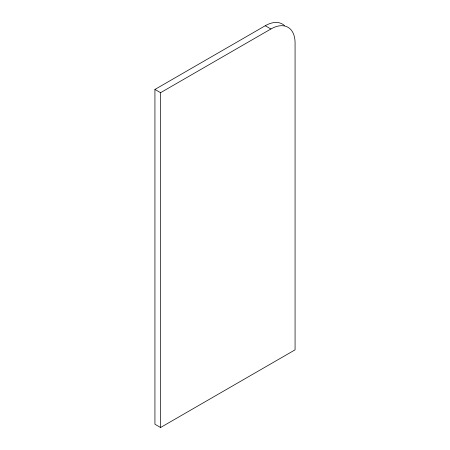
<?xml version="1.0" encoding="UTF-8"?>
<svg xmlns="http://www.w3.org/2000/svg" width="450" height="450" viewBox="0 0 450 450"><rect width="100%" height="100%" fill="white"/><g stroke="black" fill="none" stroke-linecap="round" stroke-linejoin="round"><path stroke-width="0.67" d="M265.269 25.734L270.906 28.991A34.172 19.727 -60 0 1 295.071 42.941L295.071 349.847L160.566 427.5L154.929 424.243L154.929 89.443L265.269 25.734A34.172 19.727 -60 0 1 284.439 25.588M154.929 89.443L160.566 92.694L270.906 28.991M160.566 92.694L160.566 427.5"/></g></svg>
